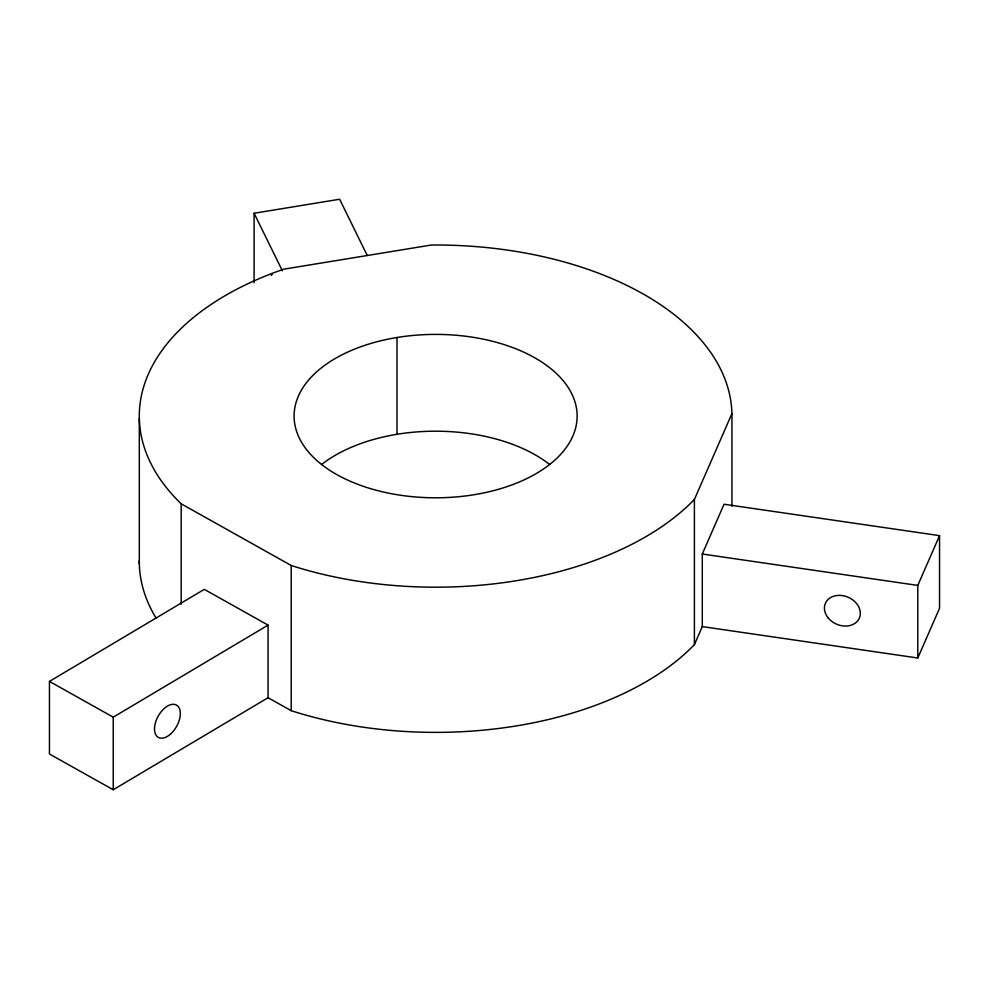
<?xml version="1.0" encoding="UTF-8"?>
<svg xmlns="http://www.w3.org/2000/svg" width="989" height="989" viewBox="0 0 989 989"><rect width="100%" height="100%" fill="white"/><g stroke="black" fill="none" stroke-linecap="round" stroke-linejoin="round"><path stroke-width="1.48" d="M268.081 697.715L268.081 625.122L204.303 589.357L49.45 681.409L49.45 754.001L113.228 789.754L268.081 697.715L291.211 710.683A296.341 171.097 0 0 0 694.402 644.655L694.402 499.47L731.934 413.6A296.341 171.097 0 0 0 431.303 245.025L283.719 269.193A296.341 171.097 0 0 0 181.172 503.797L181.172 604.18M702.289 626.606L702.289 554.013L724.047 504.242L939.55 535.642L939.55 608.235L917.792 658.006L702.289 626.606L694.402 644.655M917.792 658.006L917.792 585.414L939.55 535.642M113.228 789.754L113.228 717.173L268.081 625.122M254.099 282.743L254.099 213.253L339.623 199.246L367.253 255.483M702.289 554.013L917.792 585.414M181.172 503.797L291.211 565.498A296.341 171.097 0 0 0 694.402 499.47M49.45 681.409L113.228 717.173M254.099 213.253L282.397 270.862M731.934 413.6L731.934 506.269M397.009 337.496A141.501 81.691 0 0 0 337.039 474.708A141.501 81.691 0 0 0 572.829 436.087A141.501 81.691 0 0 0 397.009 337.496L397.009 434.282M291.211 565.498L291.211 710.683M139.313 418.594L139.313 563.767M321.536 464.558A141.501 81.691 0 0 1 549.587 464.459M156.015 617.964A296.341 171.097 0 0 1 139.276 560.812M271.32 275.387A18.519 4.129 80.7 0 1 272.247 274.485M828.127 617.853A18.519 14.662 23.6 0 0 858.959 618.916A18.519 14.662 23.6 0 0 840.02 595.378A18.519 14.662 23.6 0 0 828.127 617.853M170.751 733.875A18.519 10.533 -60.7 0 0 176.537 705.132A18.519 10.533 -60.7 0 0 154.952 724.739A18.519 10.533 -60.7 0 0 170.751 733.875"/></g></svg>
